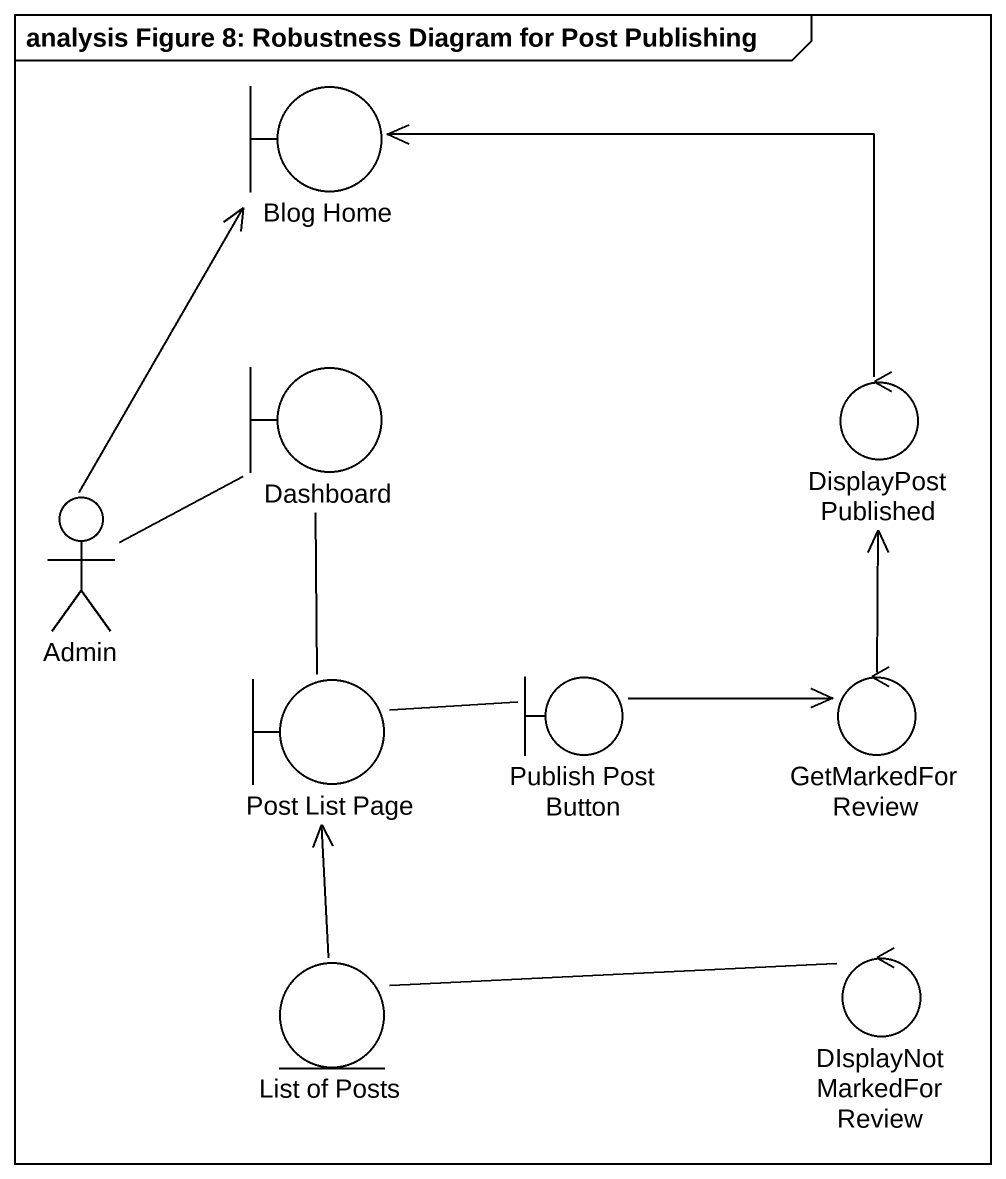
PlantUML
@startuml
mainframe analysis Figure 8: Robustness Diagram for Post Publishing
boundary "Blog Home" as Blog_Home
boundary Dashboard
control DisplayPostPublished
actor Admin
boundary "Post List Page" as Post_List_Page
boundary "Publish Post Button" as Publish_Post_Button
control GetMarkedForReview
entity "List of Posts" as List_of_Posts
control DIsplayNotMarkedForReview
DisplayPostPublished -left-> Blog_Home
Admin -up-> Blog_Home
Admin -up- Dashboard
Post_List_Page -up- Dashboard
Post_List_Page -right- Publish_Post_Button
Publish_Post_Button -right-> GetMarkedForReview
GetMarkedForReview -up-> DisplayPostPublished
List_of_Posts -up-> Post_List_Page
List_of_Posts -right- DIsplayNotMarkedForReview
@enduml
